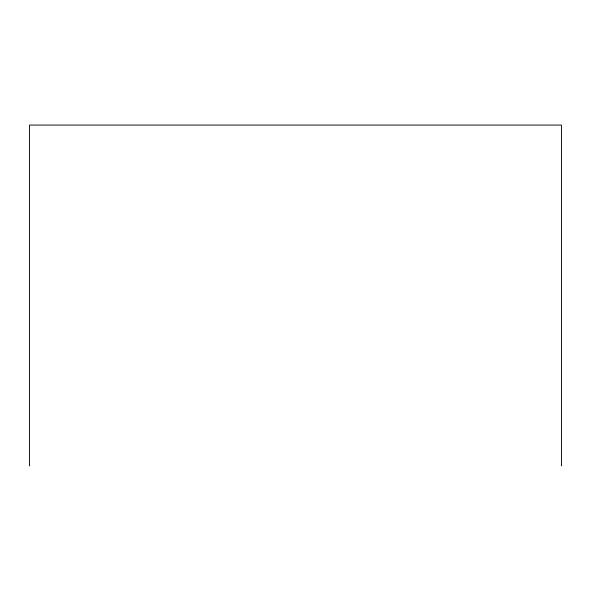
<?xml version="1.0" encoding="UTF-8"?>
<svg xmlns="http://www.w3.org/2000/svg" width="591" height="591" viewBox="0 0 591 591"><rect width="100%" height="100%" fill="white"/><g stroke="black" fill="none" stroke-linecap="round" stroke-linejoin="round"><path stroke-width="0.89" d="M561.45 465.937L561.45 125.063L29.55 125.063L29.55 465.937"/></g></svg>
